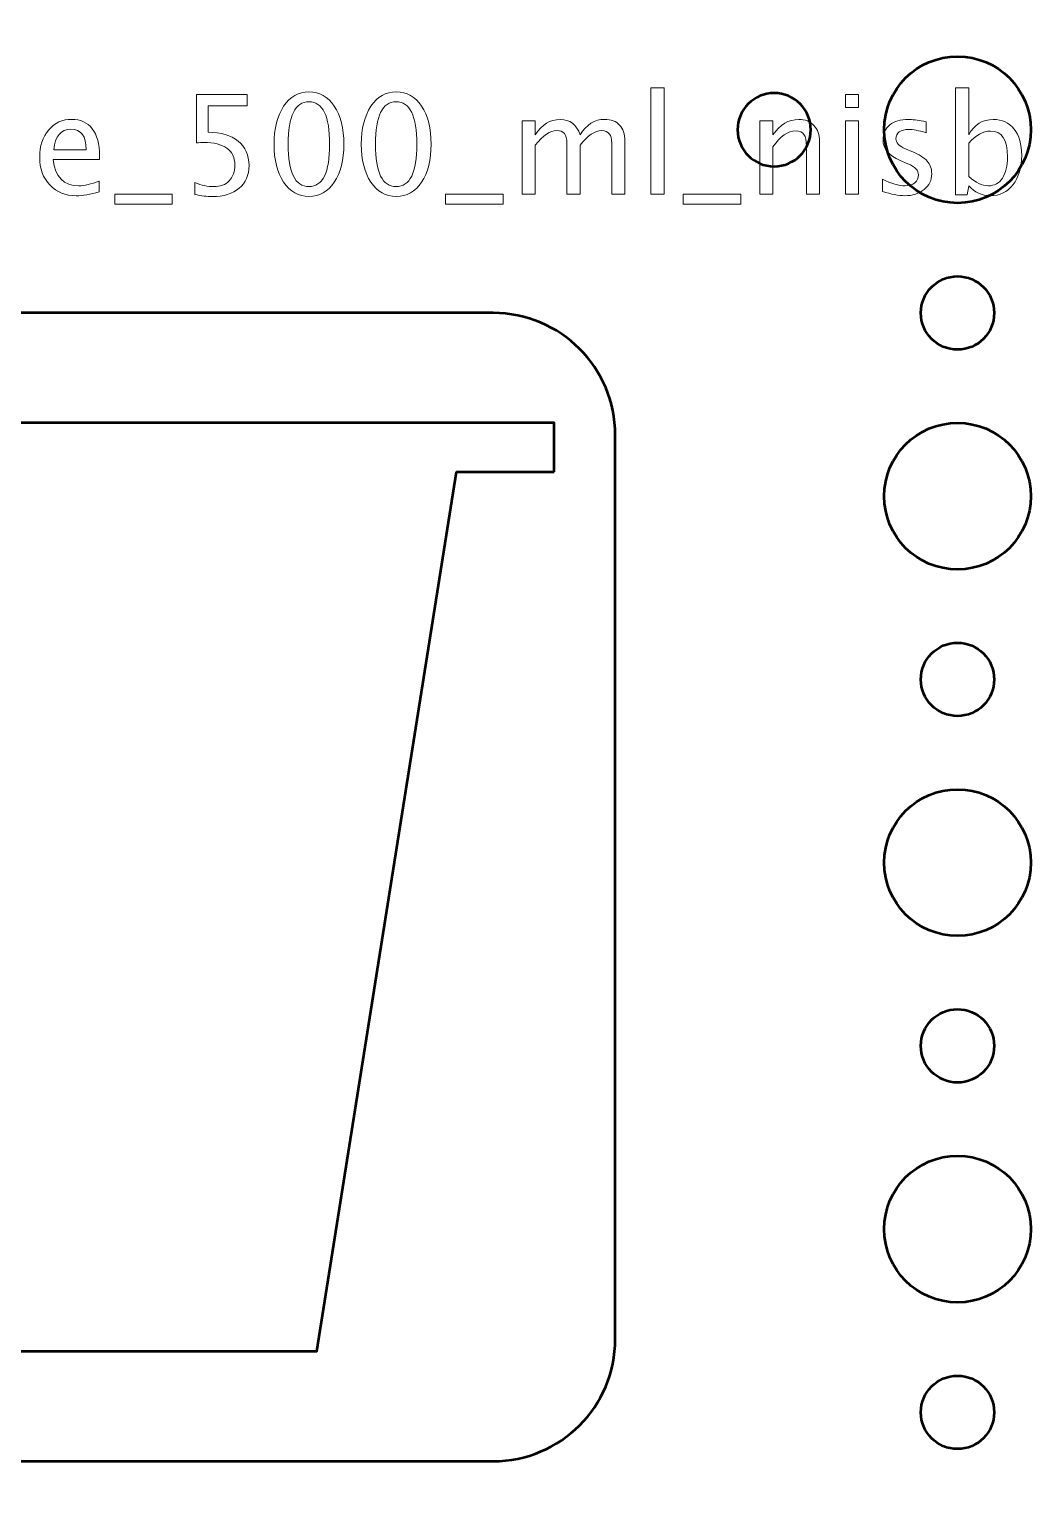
# Model space of a CAD drawing. Header units: centimetres. Extents: x -58 to 58, y -46 to 58.
# Drawn here: x -11.3 to -7.19, y -32.48 to -26.49 of the extents above; entities that cross this region are included whole.
import ezdxf

# ---------------------------------------------------------------- set-up
doc = ezdxf.new("R2010")
doc.units = ezdxf.units.CM
doc.header["$MEASUREMENT"] = 0
doc.layers.add('Layer 1', color=7, linetype='Continuous')

msp = doc.modelspace()

# ---------------------------------------------------------------- linework, layer by layer
at = {"layer": 'Layer 1', "lineweight": 53}
for centre, major_axis in [((-7.49999, -26.90001), (0, 0.30001)), ((-7.5, -27.65), (0, 0.15)), ((-7.49999, -28.40001), (0, 0.30001)), ((-7.5, -29.15), (0, 0.15)), ((-7.49999, -29.90001), (0, 0.30001)), ((-7.5, -30.65), (0, 0.15)), ((-7.49999, -31.40001), (0, 0.30001)), ((-7.5, -32.15), (0, 0.15))]:
    msp.add_ellipse(centre, major_axis=major_axis, ratio=1, dxfattribs=at)
for points, knots in [([(-23.2, -45.2), (-23.2, -45.2), (-23.2, -14.8), (-23.2, -14.8), (-23.2, -14.8), (-23.2, -14.52386), (-22.97614, -14.3), (-22.7, -14.3), (-22.7, -14.3), (-22.7, -14.3), (7.7, -14.3), (7.7, -14.3), (7.7, -14.3), (7.97614, -14.3), (8.2, -14.52386), (8.2, -14.8), (8.2, -14.8), (8.2, -14.8), (8.2, -45.2), (8.2, -45.2), (8.2, -45.2), (8.2, -45.47614), (7.97614, -45.7), (7.7, -45.7), (7.7, -45.7), (7.7, -45.7), (-22.7, -45.7), (-22.7, -45.7), (-22.7, -45.7), (-22.97614, -45.7), (-23.2, -45.47614), (-23.2, -45.2)], [0, 0, 0, 0, 0.1111111, 0.1111111, 0.1111111, 0.1111111, 0.2222222, 0.2222222, 0.2222222, 0.2222222, 0.3333333, 0.3333333, 0.3333333, 0.3333333, 0.4444444, 0.4444444, 0.4444444, 0.4444444, 0.5555556, 0.5555556, 0.5555556, 0.5555556, 0.6666667, 0.6666667, 0.6666667, 0.6666667, 0.7777778, 0.7777778, 0.7777778, 0.7777778, 1, 1, 1, 1]), ([(-8.4, -26.9), (-8.4, -26.81716), (-8.33284, -26.75), (-8.25, -26.75), (-8.25, -26.75), (-8.16716, -26.75), (-8.1, -26.81716), (-8.1, -26.9), (-8.1, -26.9), (-8.1, -26.98284), (-8.16716, -27.05), (-8.25, -27.05), (-8.25, -27.05), (-8.33284, -27.05), (-8.4, -26.98284), (-8.4, -26.9)], [0, 0, 0, 0, 0.2, 0.2, 0.2, 0.2, 0.4, 0.4, 0.4, 0.4, 0.6, 0.6, 0.6, 0.6, 1, 1, 1, 1]), ([(-21.1, -31.85), (-21.1, -31.85), (-21.1, -28.15), (-21.1, -28.15), (-21.1, -28.15), (-21.1, -27.87386), (-20.87614, -27.65), (-20.6, -27.65), (-20.6, -27.65), (-20.6, -27.65), (-9.4, -27.65), (-9.4, -27.65), (-9.4, -27.65), (-9.12386, -27.65), (-8.9, -27.87386), (-8.9, -28.15), (-8.9, -28.15), (-8.9, -28.15), (-8.9, -31.85), (-8.9, -31.85), (-8.9, -31.85), (-8.9, -32.12614), (-9.12386, -32.35), (-9.4, -32.35), (-9.4, -32.35), (-9.4, -32.35), (-20.6, -32.35), (-20.6, -32.35), (-20.6, -32.35), (-20.87614, -32.35), (-21.1, -32.12614), (-21.1, -31.85)], [0, 0, 0, 0, 0.1111111, 0.1111111, 0.1111111, 0.1111111, 0.2222222, 0.2222222, 0.2222222, 0.2222222, 0.3333333, 0.3333333, 0.3333333, 0.3333333, 0.4444444, 0.4444444, 0.4444444, 0.4444444, 0.5555556, 0.5555556, 0.5555556, 0.5555556, 0.6666667, 0.6666667, 0.6666667, 0.6666667, 0.7777778, 0.7777778, 0.7777778, 0.7777778, 1, 1, 1, 1])]:
    msp.add_open_spline(points, degree=3, knots=knots, dxfattribs=at)
at = {"layer": 'Layer 1', "color": 5, "lineweight": 9}
for points, knots in [([(-10.61973, -27.1651), (-10.61973, -27.1651), (-10.61973, -27.11656), (-10.61973, -27.11656), (-10.61973, -27.11656), (-10.59273, -27.12747), (-10.56714, -27.13293), (-10.54268, -27.13293), (-10.54268, -27.13293), (-10.51597, -27.13293), (-10.49489, -27.12503), (-10.47956, -27.10922), (-10.47956, -27.10922), (-10.46423, -27.09342), (-10.45661, -27.07169), (-10.45661, -27.04403), (-10.45661, -27.04403), (-10.45661, -27.0143), (-10.46742, -26.99154), (-10.48906, -26.97583), (-10.48906, -26.97583), (-10.5107, -26.96012), (-10.54202, -26.95231), (-10.58295, -26.95231), (-10.58295, -26.95231), (-10.59245, -26.95231), (-10.60251, -26.95297), (-10.61296, -26.95428), (-10.61296, -26.95428), (-10.61296, -26.95428), (-10.61296, -26.75532), (-10.61296, -26.75532), (-10.61296, -26.75532), (-10.61296, -26.75532), (-10.40637, -26.75532), (-10.40637, -26.75532), (-10.40637, -26.75532), (-10.40637, -26.75532), (-10.40637, -26.80273), (-10.40637, -26.80273), (-10.40637, -26.80273), (-10.40637, -26.80273), (-10.56554, -26.80273), (-10.56554, -26.80273), (-10.56554, -26.80273), (-10.56554, -26.80273), (-10.56554, -26.91054), (-10.56554, -26.91054), (-10.56554, -26.91054), (-10.51305, -26.91054), (-10.47213, -26.92258), (-10.44268, -26.94667), (-10.44268, -26.94667), (-10.41324, -26.97065), (-10.39847, -27.00396), (-10.39847, -27.04657), (-10.39847, -27.04657), (-10.39847, -27.08627), (-10.41183, -27.11731), (-10.43854, -27.1398), (-10.43854, -27.1398), (-10.46526, -27.16228), (-10.50214, -27.17357), (-10.54917, -27.17357), (-10.54917, -27.17357), (-10.57015, -27.17357), (-10.59367, -27.17075), (-10.61973, -27.1651)], [0, 0, 0, 0, 0.0555556, 0.0555556, 0.0555556, 0.0555556, 0.1111111, 0.1111111, 0.1111111, 0.1111111, 0.1666667, 0.1666667, 0.1666667, 0.1666667, 0.2222222, 0.2222222, 0.2222222, 0.2222222, 0.2777778, 0.2777778, 0.2777778, 0.2777778, 0.3333333, 0.3333333, 0.3333333, 0.3333333, 0.3888889, 0.3888889, 0.3888889, 0.3888889, 0.4444444, 0.4444444, 0.4444444, 0.4444444, 0.5, 0.5, 0.5, 0.5, 0.5555556, 0.5555556, 0.5555556, 0.5555556, 0.6111111, 0.6111111, 0.6111111, 0.6111111, 0.6666667, 0.6666667, 0.6666667, 0.6666667, 0.7222222, 0.7222222, 0.7222222, 0.7222222, 0.7777778, 0.7777778, 0.7777778, 0.7777778, 0.8333333, 0.8333333, 0.8333333, 0.8333333, 0.8888889, 0.8888889, 0.8888889, 0.8888889, 1, 1, 1, 1]), ([(-10.15332, -27.17357), (-10.19612, -27.17357), (-10.23065, -27.15391), (-10.2568, -27.11468), (-10.2568, -27.11468), (-10.28304, -27.07545), (-10.29612, -27.02371), (-10.29612, -26.95936), (-10.29612, -26.95936), (-10.29612, -26.89502), (-10.28304, -26.84328), (-10.2568, -26.80405), (-10.2568, -26.80405), (-10.23065, -26.76482), (-10.19612, -26.74516), (-10.15332, -26.74516), (-10.15332, -26.74516), (-10.11033, -26.74516), (-10.0758, -26.76473), (-10.04965, -26.80386), (-10.04965, -26.80386), (-10.02359, -26.843), (-10.01051, -26.89483), (-10.01051, -26.95936), (-10.01051, -26.95936), (-10.01051, -27.02371), (-10.02359, -27.07545), (-10.04965, -27.11468), (-10.04965, -27.11468), (-10.0758, -27.15391), (-10.11033, -27.17357), (-10.15332, -27.17357)], [0, 0, 0, 0, 0.1111111, 0.1111111, 0.1111111, 0.1111111, 0.2222222, 0.2222222, 0.2222222, 0.2222222, 0.3333333, 0.3333333, 0.3333333, 0.3333333, 0.4444444, 0.4444444, 0.4444444, 0.4444444, 0.5555556, 0.5555556, 0.5555556, 0.5555556, 0.6666667, 0.6666667, 0.6666667, 0.6666667, 0.7777778, 0.7777778, 0.7777778, 0.7777778, 1, 1, 1, 1]), ([(-9.79641, -27.17357), (-9.83921, -27.17357), (-9.87374, -27.15391), (-9.89989, -27.11468), (-9.89989, -27.11468), (-9.92613, -27.07545), (-9.93921, -27.02371), (-9.93921, -26.95936), (-9.93921, -26.95936), (-9.93921, -26.89502), (-9.92613, -26.84328), (-9.89989, -26.80405), (-9.89989, -26.80405), (-9.87374, -26.76482), (-9.83921, -26.74516), (-9.79641, -26.74516), (-9.79641, -26.74516), (-9.75342, -26.74516), (-9.71889, -26.76473), (-9.69274, -26.80386), (-9.69274, -26.80386), (-9.66668, -26.843), (-9.6536, -26.89483), (-9.6536, -26.95936), (-9.6536, -26.95936), (-9.6536, -27.02371), (-9.66668, -27.07545), (-9.69274, -27.11468), (-9.69274, -27.11468), (-9.71889, -27.15391), (-9.75342, -27.17357), (-9.79641, -27.17357)], [0, 0, 0, 0, 0.1111111, 0.1111111, 0.1111111, 0.1111111, 0.2222222, 0.2222222, 0.2222222, 0.2222222, 0.3333333, 0.3333333, 0.3333333, 0.3333333, 0.4444444, 0.4444444, 0.4444444, 0.4444444, 0.5555556, 0.5555556, 0.5555556, 0.5555556, 0.6666667, 0.6666667, 0.6666667, 0.6666667, 0.7777778, 0.7777778, 0.7777778, 0.7777778, 1, 1, 1, 1]), ([(-8.75445, -27.16341), (-8.75445, -27.16341), (-8.75445, -26.72823), (-8.75445, -26.72823), (-8.75445, -26.72823), (-8.75445, -26.72823), (-8.70027, -26.72823), (-8.70027, -26.72823), (-8.70027, -26.72823), (-8.70027, -26.72823), (-8.70027, -27.16341), (-8.70027, -27.16341), (-8.70027, -27.16341), (-8.70027, -27.16341), (-8.75445, -27.16341), (-8.75445, -27.16341)], [0, 0, 0, 0, 0.2, 0.2, 0.2, 0.2, 0.4, 0.4, 0.4, 0.4, 0.6, 0.6, 0.6, 0.6, 1, 1, 1, 1]), ([(-7.95878, -26.80951), (-7.95878, -26.80951), (-7.95878, -26.75532), (-7.95878, -26.75532), (-7.95878, -26.75532), (-7.95878, -26.75532), (-7.9046, -26.75532), (-7.9046, -26.75532), (-7.9046, -26.75532), (-7.9046, -26.75532), (-7.9046, -26.80951), (-7.9046, -26.80951), (-7.9046, -26.80951), (-7.9046, -26.80951), (-7.95878, -26.80951), (-7.95878, -26.80951)], [0, 0, 0, 0, 0.2, 0.2, 0.2, 0.2, 0.4, 0.4, 0.4, 0.4, 0.6, 0.6, 0.6, 0.6, 1, 1, 1, 1]), ([(-7.50789, -27.1668), (-7.50789, -27.1668), (-7.50789, -26.72823), (-7.50789, -26.72823), (-7.50789, -26.72823), (-7.50789, -26.72823), (-7.45371, -26.72823), (-7.45371, -26.72823), (-7.45371, -26.72823), (-7.45371, -26.72823), (-7.45371, -26.92079), (-7.45371, -26.92079), (-7.45371, -26.92079), (-7.43151, -26.87893), (-7.39811, -26.85805), (-7.35361, -26.85805), (-7.35361, -26.85805), (-7.31758, -26.85805), (-7.28927, -26.87112), (-7.26857, -26.89737), (-7.26857, -26.89737), (-7.24788, -26.92362), (-7.23753, -26.95946), (-7.23753, -27.0049), (-7.23753, -27.0049), (-7.23753, -27.05438), (-7.24929, -27.09436), (-7.27271, -27.12465), (-7.27271, -27.12465), (-7.29613, -27.15504), (-7.32699, -27.17018), (-7.36518, -27.17018), (-7.36518, -27.17018), (-7.40065, -27.17018), (-7.43019, -27.15664), (-7.45371, -27.12945), (-7.45371, -27.12945), (-7.45371, -27.12945), (-7.46029, -27.1668), (-7.46029, -27.1668), (-7.46029, -27.1668), (-7.46029, -27.1668), (-7.50789, -27.1668), (-7.50789, -27.1668)], [0, 0, 0, 0, 0.0833333, 0.0833333, 0.0833333, 0.0833333, 0.1666667, 0.1666667, 0.1666667, 0.1666667, 0.25, 0.25, 0.25, 0.25, 0.3333333, 0.3333333, 0.3333333, 0.3333333, 0.4166667, 0.4166667, 0.4166667, 0.4166667, 0.5, 0.5, 0.5, 0.5, 0.5833333, 0.5833333, 0.5833333, 0.5833333, 0.6666667, 0.6666667, 0.6666667, 0.6666667, 0.75, 0.75, 0.75, 0.75, 0.8333333, 0.8333333, 0.8333333, 0.8333333, 1, 1, 1, 1]), ([(-10.15341, -27.13293), (-10.09687, -27.13293), (-10.06865, -27.07508), (-10.06865, -26.95936), (-10.06865, -26.95936), (-10.06865, -26.84365), (-10.09687, -26.7858), (-10.15341, -26.7858), (-10.15341, -26.7858), (-10.20976, -26.7858), (-10.23798, -26.84365), (-10.23798, -26.95936), (-10.23798, -26.95936), (-10.23798, -27.07508), (-10.20976, -27.13293), (-10.15341, -27.13293)], [0, 0, 0, 0, 0.2, 0.2, 0.2, 0.2, 0.4, 0.4, 0.4, 0.4, 0.6, 0.6, 0.6, 0.6, 1, 1, 1, 1]), ([(-9.7965, -27.13293), (-9.73996, -27.13293), (-9.71174, -27.07508), (-9.71174, -26.95936), (-9.71174, -26.95936), (-9.71174, -26.84365), (-9.73996, -26.7858), (-9.7965, -26.7858), (-9.7965, -26.7858), (-9.85285, -26.7858), (-9.88107, -26.84365), (-9.88107, -26.95936), (-9.88107, -26.95936), (-9.88107, -27.07508), (-9.85285, -27.13293), (-9.7965, -27.13293)], [0, 0, 0, 0, 0.2, 0.2, 0.2, 0.2, 0.4, 0.4, 0.4, 0.4, 0.6, 0.6, 0.6, 0.6, 1, 1, 1, 1]), ([(-11.01155, -27.15381), (-11.04795, -27.16473), (-11.07909, -27.17018), (-11.10506, -27.17018), (-11.10506, -27.17018), (-11.14936, -27.17018), (-11.18539, -27.15551), (-11.21315, -27.12625), (-11.21315, -27.12625), (-11.2409, -27.09699), (-11.25482, -27.05908), (-11.25482, -27.01242), (-11.25482, -27.01242), (-11.25482, -26.96717), (-11.24259, -26.93001), (-11.21804, -26.90095), (-11.21804, -26.90095), (-11.19348, -26.87197), (-11.16206, -26.85748), (-11.12378, -26.85748), (-11.12378, -26.85748), (-11.08756, -26.85748), (-11.05952, -26.87037), (-11.03977, -26.89615), (-11.03977, -26.89615), (-11.02001, -26.92192), (-11.01014, -26.95842), (-11.01014, -27.00574), (-11.01014, -27.00574), (-11.01014, -27.00574), (-11.01042, -27.0223), (-11.01042, -27.0223), (-11.01042, -27.0223), (-11.01042, -27.0223), (-11.19951, -27.0223), (-11.19951, -27.0223), (-11.19951, -27.0223), (-11.1916, -27.0938), (-11.1567, -27.12954), (-11.0949, -27.12954), (-11.0949, -27.12954), (-11.07222, -27.12954), (-11.04447, -27.12315), (-11.01155, -27.11035), (-11.01155, -27.11035), (-11.01155, -27.11035), (-11.01155, -27.15381), (-11.01155, -27.15381)], [0, 0, 0, 0, 0.0769231, 0.0769231, 0.0769231, 0.0769231, 0.1538462, 0.1538462, 0.1538462, 0.1538462, 0.2307692, 0.2307692, 0.2307692, 0.2307692, 0.3076923, 0.3076923, 0.3076923, 0.3076923, 0.3846154, 0.3846154, 0.3846154, 0.3846154, 0.4615385, 0.4615385, 0.4615385, 0.4615385, 0.5384615, 0.5384615, 0.5384615, 0.5384615, 0.6153846, 0.6153846, 0.6153846, 0.6153846, 0.6923077, 0.6923077, 0.6923077, 0.6923077, 0.7692308, 0.7692308, 0.7692308, 0.7692308, 0.8461538, 0.8461538, 0.8461538, 0.8461538, 1, 1, 1, 1]), ([(-9.28145, -27.16341), (-9.28145, -27.16341), (-9.28145, -26.86426), (-9.28145, -26.86426), (-9.28145, -26.86426), (-9.28145, -26.86426), (-9.22727, -26.86426), (-9.22727, -26.86426), (-9.22727, -26.86426), (-9.22727, -26.86426), (-9.22727, -26.92079), (-9.22727, -26.92079), (-9.22727, -26.92079), (-9.20083, -26.87893), (-9.16697, -26.85805), (-9.12548, -26.85805), (-9.12548, -26.85805), (-9.0855, -26.85805), (-9.05831, -26.87893), (-9.04382, -26.92079), (-9.04382, -26.92079), (-9.01814, -26.87856), (-8.98465, -26.85748), (-8.94354, -26.85748), (-8.94354, -26.85748), (-8.9173, -26.85748), (-8.89688, -26.8652), (-8.8823, -26.88072), (-8.8823, -26.88072), (-8.86772, -26.89624), (-8.86038, -26.91797), (-8.86038, -26.94591), (-8.86038, -26.94591), (-8.86038, -26.94591), (-8.86038, -27.16341), (-8.86038, -27.16341), (-8.86038, -27.16341), (-8.86038, -27.16341), (-8.91457, -27.16341), (-8.91457, -27.16341), (-8.91457, -27.16341), (-8.91457, -27.16341), (-8.91457, -26.95485), (-8.91457, -26.95485), (-8.91457, -26.95485), (-8.91457, -26.92079), (-8.92811, -26.90377), (-8.95521, -26.90377), (-8.95521, -26.90377), (-8.98334, -26.90377), (-9.01287, -26.92362), (-9.04382, -26.96341), (-9.04382, -26.96341), (-9.04382, -26.96341), (-9.04382, -27.16341), (-9.04382, -27.16341), (-9.04382, -27.16341), (-9.04382, -27.16341), (-9.09801, -27.16341), (-9.09801, -27.16341), (-9.09801, -27.16341), (-9.09801, -27.16341), (-9.09801, -26.95466), (-9.09801, -26.95466), (-9.09801, -26.95466), (-9.09801, -26.92032), (-9.11175, -26.9032), (-9.13931, -26.9032), (-9.13931, -26.9032), (-9.16668, -26.9032), (-9.19604, -26.92315), (-9.22727, -26.96313), (-9.22727, -26.96313), (-9.22727, -26.96313), (-9.22727, -27.16341), (-9.22727, -27.16341), (-9.22727, -27.16341), (-9.22727, -27.16341), (-9.28145, -27.16341), (-9.28145, -27.16341)], [0, 0, 0, 0, 0.047619, 0.047619, 0.047619, 0.047619, 0.0952381, 0.0952381, 0.0952381, 0.0952381, 0.1428571, 0.1428571, 0.1428571, 0.1428571, 0.1904762, 0.1904762, 0.1904762, 0.1904762, 0.2380952, 0.2380952, 0.2380952, 0.2380952, 0.2857143, 0.2857143, 0.2857143, 0.2857143, 0.3333333, 0.3333333, 0.3333333, 0.3333333, 0.3809524, 0.3809524, 0.3809524, 0.3809524, 0.4285714, 0.4285714, 0.4285714, 0.4285714, 0.4761905, 0.4761905, 0.4761905, 0.4761905, 0.5238095, 0.5238095, 0.5238095, 0.5238095, 0.5714286, 0.5714286, 0.5714286, 0.5714286, 0.6190476, 0.6190476, 0.6190476, 0.6190476, 0.6666667, 0.6666667, 0.6666667, 0.6666667, 0.7142857, 0.7142857, 0.7142857, 0.7142857, 0.7619048, 0.7619048, 0.7619048, 0.7619048, 0.8095238, 0.8095238, 0.8095238, 0.8095238, 0.8571429, 0.8571429, 0.8571429, 0.8571429, 0.9047619, 0.9047619, 0.9047619, 0.9047619, 1, 1, 1, 1]), ([(-8.30911, -27.16341), (-8.30911, -27.16341), (-8.30911, -26.86426), (-8.30911, -26.86426), (-8.30911, -26.86426), (-8.30911, -26.86426), (-8.25493, -26.86426), (-8.25493, -26.86426), (-8.25493, -26.86426), (-8.25493, -26.86426), (-8.25493, -26.92079), (-8.25493, -26.92079), (-8.25493, -26.92079), (-8.22624, -26.87893), (-8.19105, -26.85805), (-8.14947, -26.85805), (-8.14947, -26.85805), (-8.12332, -26.85805), (-8.10253, -26.86623), (-8.08719, -26.8827), (-8.08719, -26.8827), (-8.07186, -26.89906), (-8.06415, -26.92117), (-8.06415, -26.94883), (-8.06415, -26.94883), (-8.06415, -26.94883), (-8.06415, -27.16341), (-8.06415, -27.16341), (-8.06415, -27.16341), (-8.06415, -27.16341), (-8.11833, -27.16341), (-8.11833, -27.16341), (-8.11833, -27.16341), (-8.11833, -27.16341), (-8.11833, -26.96651), (-8.11833, -26.96651), (-8.11833, -26.96651), (-8.11833, -26.94431), (-8.12163, -26.92851), (-8.12812, -26.9191), (-8.12812, -26.9191), (-8.1347, -26.9096), (-8.14552, -26.9049), (-8.16067, -26.9049), (-8.16067, -26.9049), (-8.19397, -26.9049), (-8.22539, -26.92663), (-8.25493, -26.97009), (-8.25493, -26.97009), (-8.25493, -26.97009), (-8.25493, -27.16341), (-8.25493, -27.16341), (-8.25493, -27.16341), (-8.25493, -27.16341), (-8.30911, -27.16341), (-8.30911, -27.16341)], [0, 0, 0, 0, 0.0666667, 0.0666667, 0.0666667, 0.0666667, 0.1333333, 0.1333333, 0.1333333, 0.1333333, 0.2, 0.2, 0.2, 0.2, 0.2666667, 0.2666667, 0.2666667, 0.2666667, 0.3333333, 0.3333333, 0.3333333, 0.3333333, 0.4, 0.4, 0.4, 0.4, 0.4666667, 0.4666667, 0.4666667, 0.4666667, 0.5333333, 0.5333333, 0.5333333, 0.5333333, 0.6, 0.6, 0.6, 0.6, 0.6666667, 0.6666667, 0.6666667, 0.6666667, 0.7333333, 0.7333333, 0.7333333, 0.7333333, 0.8, 0.8, 0.8, 0.8, 0.8666667, 0.8666667, 0.8666667, 0.8666667, 1, 1, 1, 1]), ([(-7.95878, -27.16341), (-7.95878, -27.16341), (-7.95878, -26.86426), (-7.95878, -26.86426), (-7.95878, -26.86426), (-7.95878, -26.86426), (-7.9046, -26.86426), (-7.9046, -26.86426), (-7.9046, -26.86426), (-7.9046, -26.86426), (-7.9046, -27.16341), (-7.9046, -27.16341), (-7.9046, -27.16341), (-7.9046, -27.16341), (-7.95878, -27.16341), (-7.95878, -27.16341)], [0, 0, 0, 0, 0.2, 0.2, 0.2, 0.2, 0.4, 0.4, 0.4, 0.4, 0.6, 0.6, 0.6, 0.6, 1, 1, 1, 1]), ([(-7.80639, -27.15269), (-7.80639, -27.15269), (-7.80639, -27.10301), (-7.80639, -27.10301), (-7.80639, -27.10301), (-7.77092, -27.1207), (-7.74016, -27.12954), (-7.71391, -27.12954), (-7.71391, -27.12954), (-7.6983, -27.12954), (-7.68532, -27.12531), (-7.67506, -27.11684), (-7.67506, -27.11684), (-7.66481, -27.10847), (-7.65963, -27.09793), (-7.65963, -27.08524), (-7.65963, -27.08524), (-7.65963, -27.0667), (-7.67403, -27.05137), (-7.70281, -27.03923), (-7.70281, -27.03923), (-7.70281, -27.03923), (-7.73452, -27.02578), (-7.73452, -27.02578), (-7.73452, -27.02578), (-7.78127, -27.0064), (-7.80469, -26.97837), (-7.80469, -26.94196), (-7.80469, -26.94196), (-7.80469, -26.9159), (-7.79548, -26.8954), (-7.77704, -26.88044), (-7.77704, -26.88044), (-7.7586, -26.86548), (-7.73329, -26.85805), (-7.70121, -26.85805), (-7.70121, -26.85805), (-7.68456, -26.85805), (-7.66387, -26.86031), (-7.63931, -26.86492), (-7.63931, -26.86492), (-7.63931, -26.86492), (-7.62803, -26.86708), (-7.62803, -26.86708), (-7.62803, -26.86708), (-7.62803, -26.86708), (-7.62803, -26.91223), (-7.62803, -26.91223), (-7.62803, -26.91223), (-7.65822, -26.9032), (-7.68231, -26.89869), (-7.70027, -26.89869), (-7.70027, -26.89869), (-7.71608, -26.89869), (-7.72859, -26.90217), (-7.73809, -26.90904), (-7.73809, -26.90904), (-7.7475, -26.9159), (-7.7522, -26.92512), (-7.7522, -26.93669), (-7.7522, -26.93669), (-7.7522, -26.95297), (-7.73903, -26.9668), (-7.7126, -26.97799), (-7.7126, -26.97799), (-7.7126, -26.97799), (-7.68654, -26.989), (-7.68654, -26.989), (-7.68654, -26.989), (-7.657, -27.00142), (-7.63612, -27.01459), (-7.62389, -27.02841), (-7.62389, -27.02841), (-7.61156, -27.04224), (-7.60545, -27.05955), (-7.60545, -27.08025), (-7.60545, -27.08025), (-7.60545, -27.1065), (-7.6158, -27.12804), (-7.63659, -27.14488), (-7.63659, -27.14488), (-7.65728, -27.16172), (-7.68381, -27.17018), (-7.71608, -27.17018), (-7.71608, -27.17018), (-7.74091, -27.17018), (-7.77092, -27.16435), (-7.80639, -27.15269)], [0, 0, 0, 0, 0.0434783, 0.0434783, 0.0434783, 0.0434783, 0.0869565, 0.0869565, 0.0869565, 0.0869565, 0.1304348, 0.1304348, 0.1304348, 0.1304348, 0.173913, 0.173913, 0.173913, 0.173913, 0.2173913, 0.2173913, 0.2173913, 0.2173913, 0.2608696, 0.2608696, 0.2608696, 0.2608696, 0.3043478, 0.3043478, 0.3043478, 0.3043478, 0.3478261, 0.3478261, 0.3478261, 0.3478261, 0.3913043, 0.3913043, 0.3913043, 0.3913043, 0.4347826, 0.4347826, 0.4347826, 0.4347826, 0.4782609, 0.4782609, 0.4782609, 0.4782609, 0.5217391, 0.5217391, 0.5217391, 0.5217391, 0.5652174, 0.5652174, 0.5652174, 0.5652174, 0.6086957, 0.6086957, 0.6086957, 0.6086957, 0.6521739, 0.6521739, 0.6521739, 0.6521739, 0.6956522, 0.6956522, 0.6956522, 0.6956522, 0.7391304, 0.7391304, 0.7391304, 0.7391304, 0.7826087, 0.7826087, 0.7826087, 0.7826087, 0.826087, 0.826087, 0.826087, 0.826087, 0.8695652, 0.8695652, 0.8695652, 0.8695652, 0.9130435, 0.9130435, 0.9130435, 0.9130435, 1, 1, 1, 1]), ([(-11.19668, -26.98166), (-11.19668, -26.98166), (-11.0646, -26.98166), (-11.0646, -26.98166), (-11.0646, -26.98166), (-11.0646, -26.92597), (-11.08539, -26.89812), (-11.12688, -26.89812), (-11.12688, -26.89812), (-11.16865, -26.89812), (-11.19189, -26.92597), (-11.19668, -26.98166)], [0, 0, 0, 0, 0.25, 0.25, 0.25, 0.25, 0.5, 0.5, 0.5, 0.5, 1, 1, 1, 1]), ([(-7.45371, -27.0921), (-7.42577, -27.11703), (-7.39914, -27.12954), (-7.37384, -27.12954), (-7.37384, -27.12954), (-7.34891, -27.12954), (-7.32962, -27.1191), (-7.31608, -27.09831), (-7.31608, -27.09831), (-7.30244, -27.07752), (-7.29566, -27.04826), (-7.29566, -27.01045), (-7.29566, -27.01045), (-7.29566, -26.94046), (-7.31881, -26.90546), (-7.36509, -26.90546), (-7.36509, -26.90546), (-7.39538, -26.90546), (-7.42492, -26.92183), (-7.45371, -26.95466), (-7.45371, -26.95466), (-7.45371, -26.95466), (-7.45371, -27.0921), (-7.45371, -27.0921)], [0, 0, 0, 0, 0.1428571, 0.1428571, 0.1428571, 0.1428571, 0.2857143, 0.2857143, 0.2857143, 0.2857143, 0.4285714, 0.4285714, 0.4285714, 0.4285714, 0.5714286, 0.5714286, 0.5714286, 0.5714286, 0.7142857, 0.7142857, 0.7142857, 0.7142857, 1, 1, 1, 1]), ([(-10.9471, -27.20405), (-10.9471, -27.20405), (-10.9471, -27.16341), (-10.9471, -27.16341), (-10.9471, -27.16341), (-10.9471, -27.16341), (-10.7123, -27.16341), (-10.7123, -27.16341), (-10.7123, -27.16341), (-10.7123, -27.16341), (-10.7123, -27.20405), (-10.7123, -27.20405), (-10.7123, -27.20405), (-10.7123, -27.20405), (-10.9471, -27.20405), (-10.9471, -27.20405)], [0, 0, 0, 0, 0.2, 0.2, 0.2, 0.2, 0.4, 0.4, 0.4, 0.4, 0.6, 0.6, 0.6, 0.6, 1, 1, 1, 1]), ([(-9.59415, -27.20405), (-9.59415, -27.20405), (-9.59415, -27.16341), (-9.59415, -27.16341), (-9.59415, -27.16341), (-9.59415, -27.16341), (-9.35935, -27.16341), (-9.35935, -27.16341), (-9.35935, -27.16341), (-9.35935, -27.16341), (-9.35935, -27.20405), (-9.35935, -27.20405), (-9.35935, -27.20405), (-9.35935, -27.20405), (-9.59415, -27.20405), (-9.59415, -27.20405)], [0, 0, 0, 0, 0.2, 0.2, 0.2, 0.2, 0.4, 0.4, 0.4, 0.4, 0.6, 0.6, 0.6, 0.6, 1, 1, 1, 1]), ([(-8.62181, -27.20405), (-8.62181, -27.20405), (-8.62181, -27.16341), (-8.62181, -27.16341), (-8.62181, -27.16341), (-8.62181, -27.16341), (-8.38701, -27.16341), (-8.38701, -27.16341), (-8.38701, -27.16341), (-8.38701, -27.16341), (-8.38701, -27.20405), (-8.38701, -27.20405), (-8.38701, -27.20405), (-8.38701, -27.20405), (-8.62181, -27.20405), (-8.62181, -27.20405)], [0, 0, 0, 0, 0.2, 0.2, 0.2, 0.2, 0.4, 0.4, 0.4, 0.4, 0.6, 0.6, 0.6, 0.6, 1, 1, 1, 1])]:
    msp.add_open_spline(points, degree=3, knots=knots, dxfattribs=at)
at = {"layer": 'Layer 1', "color": 4, "lineweight": 53}
msp.add_open_spline([(-9.15, -28.3), (-9.15, -28.3), (-9.55, -28.3), (-9.55, -28.3), (-9.55, -28.3), (-9.55, -28.3), (-10.12143, -31.9), (-10.12143, -31.9), (-10.12143, -31.9), (-10.12143, -31.9), (-19.87857, -31.9), (-19.87857, -31.9), (-19.87857, -31.9), (-19.87857, -31.9), (-20.45, -28.3), (-20.45, -28.3), (-20.45, -28.3), (-20.45, -28.3), (-20.85, -28.3), (-20.85, -28.3), (-20.85, -28.3), (-20.85, -28.3), (-20.85, -28.1), (-20.85, -28.1), (-20.85, -28.1), (-20.85, -28.1), (-9.15, -28.1), (-9.15, -28.1), (-9.15, -28.1), (-9.15, -28.1), (-9.15, -28.3), (-9.15, -28.3)], degree=3, knots=[0, 0, 0, 0, 0.1111111, 0.1111111, 0.1111111, 0.1111111, 0.2222222, 0.2222222, 0.2222222, 0.2222222, 0.3333333, 0.3333333, 0.3333333, 0.3333333, 0.4444444, 0.4444444, 0.4444444, 0.4444444, 0.5555556, 0.5555556, 0.5555556, 0.5555556, 0.6666667, 0.6666667, 0.6666667, 0.6666667, 0.7777778, 0.7777778, 0.7777778, 0.7777778, 1, 1, 1, 1], dxfattribs=at)

doc.saveas('drawing.dxf')
